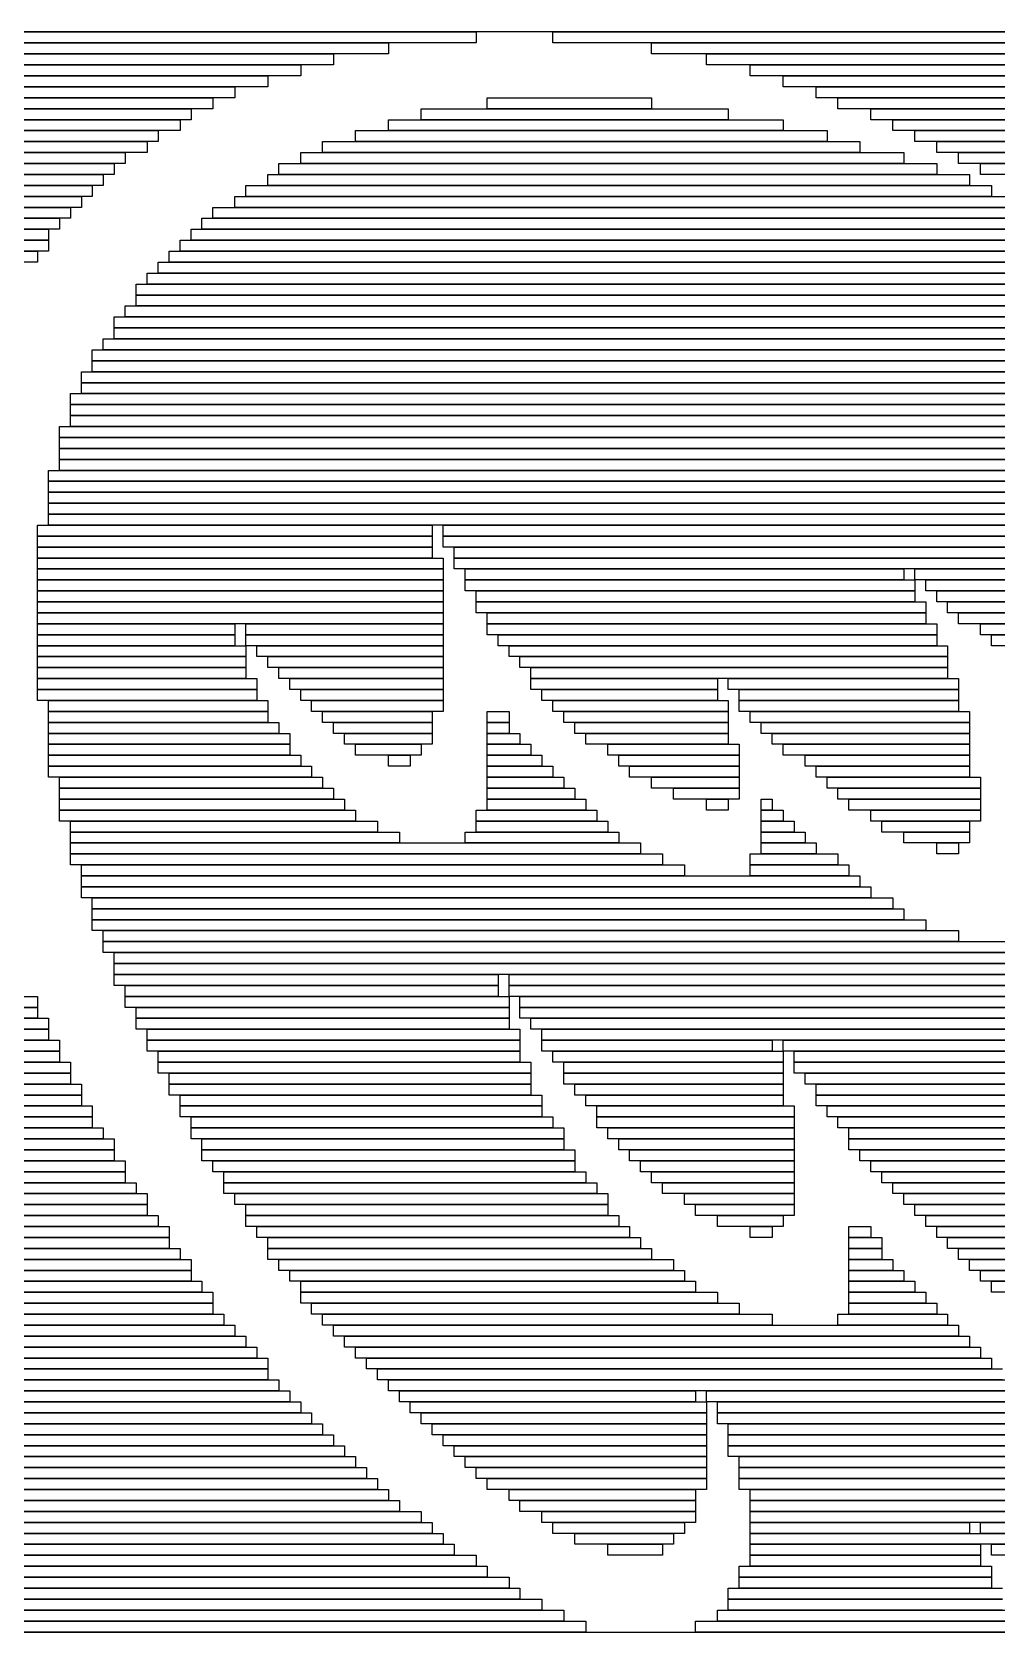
# Model space of a CAD drawing. Extents: x 92 to 1005, y 17 to 1009.
# Drawn here: x 217.5 to 305.5, y 655 to 801 of the extents above; entities that cross this region are included whole.
import ezdxf

# ---------------------------------------------------------------- set-up
doc = ezdxf.new("R2010")
doc.units = 0

msp = doc.modelspace()

# ---------------------------------------------------------------- linework, layer by layer
for p, q in [((195, 801), (258, 801)), ((322, 801), (198, 801)), ((258, 801), (258, 800)), ((265, 801), (323, 801)), ((265, 800), (265, 801)), ((191, 799), (245, 799)), ((193, 800), (250, 800)), ((250, 799), (193, 799)), ((258, 800), (195, 800)), ((245, 799), (245, 798)), ((250, 800), (250, 799)), ((323, 800), (265, 800)), ((274, 800), (324, 800)), ((274, 799), (274, 800)), ((324, 799), (274, 799)), ((279, 799), (325, 799)), ((279, 798), (279, 799)), ((189, 798), (242, 798)), ((245, 798), (191, 798)), ((242, 798), (242, 797)), ((325, 798), (279, 798)), ((283, 798), (326, 798)), ((283, 797), (283, 798)), ((185, 796), (236, 796)), ((187, 797), (239, 797)), ((239, 796), (187, 796)), ((242, 797), (189, 797)), ((236, 796), (236, 795)), ((239, 797), (239, 796)), ((326, 797), (283, 797)), ((286, 797), (327, 797)), ((286, 796), (286, 797)), ((327, 796), (286, 796)), ((289, 796), (329, 796)), ((289, 795), (289, 796)), ((183, 795), (234, 795)), ((236, 795), (185, 795)), ((234, 795), (234, 794)), ((259, 795), (274, 795)), ((259, 794), (259, 795)), ((274, 795), (274, 794)), ((329, 795), (289, 795)), ((291, 795), (330, 795)), ((291, 794), (291, 795)), ((180, 793), (231, 793)), ((182, 794), (232, 794)), ((232, 793), (182, 793)), ((234, 794), (183, 794)), ((231, 793), (231, 792)), ((232, 794), (232, 793)), ((250, 793), (286, 793)), ((250, 792), (250, 793)), ((253, 794), (281, 794)), ((253, 793), (253, 794)), ((281, 793), (253, 793)), ((274, 794), (259, 794)), ((281, 794), (281, 793)), ((286, 793), (286, 792)), ((330, 794), (291, 794)), ((294, 794), (331, 794)), ((294, 793), (294, 794)), ((331, 793), (294, 793)), ((296, 793), (332, 793)), ((296, 792), (296, 793)), ((179, 792), (229, 792)), ((231, 792), (180, 792)), ((229, 792), (229, 791)), ((247, 792), (290, 792)), ((247, 791), (247, 792)), ((286, 792), (250, 792)), ((290, 792), (290, 791)), ((332, 792), (296, 792)), ((298, 792), (333, 792)), ((298, 791), (298, 792)), ((229, 791), (179, 791)), ((209, 790), (226, 790)), ((210, 791), (228, 791)), ((228, 790), (210, 790)), ((226, 790), (226, 789)), ((228, 791), (228, 790)), ((242, 790), (297, 790)), ((242, 789), (242, 790)), ((244, 791), (293, 791)), ((244, 790), (244, 791)), ((293, 790), (244, 790)), ((290, 791), (247, 791)), ((293, 791), (293, 790)), ((297, 790), (297, 789)), ((333, 791), (298, 791)), ((300, 791), (334, 791)), ((300, 790), (300, 791)), ((334, 790), (300, 790)), ((302, 790), (335, 790)), ((302, 789), (302, 790)), ((208, 789), (225, 789)), ((226, 789), (209, 789)), ((225, 789), (225, 788)), ((240, 789), (300, 789)), ((240, 788), (240, 789)), ((297, 789), (242, 789)), ((300, 789), (300, 788)), ((335, 789), (302, 789)), ((304, 789), (336, 789)), ((304, 788), (304, 789)), ((207, 787), (223, 787)), ((225, 788), (208, 788)), ((208, 788), (224, 788)), ((224, 787), (208, 787)), ((223, 787), (223, 786)), ((224, 788), (224, 787)), ((237, 787), (305, 787)), ((237, 786), (237, 787)), ((239, 788), (303, 788)), ((239, 787), (239, 788)), ((303, 787), (239, 787)), ((300, 788), (240, 788)), ((303, 788), (303, 787)), ((336, 788), (304, 788)), ((305, 787), (305, 786)), ((206, 786), (222, 786)), ((223, 786), (207, 786)), ((222, 786), (222, 785)), ((236, 786), (308, 786)), ((236, 785), (236, 786)), ((305, 786), (237, 786)), ((205, 785), (221, 785)), ((222, 785), (206, 785)), ((221, 785), (221, 784)), ((234, 785), (340, 785)), ((234, 784), (234, 785)), ((308, 785), (236, 785)), ((204, 783), (219, 783)), ((221, 784), (205, 784)), ((205, 784), (220, 784)), ((220, 783), (205, 783)), ((219, 783), (219, 782)), ((220, 784), (220, 783)), ((232, 783), (342, 783)), ((232, 782), (232, 783)), ((233, 784), (341, 784)), ((233, 783), (233, 784)), ((341, 783), (233, 783)), ((340, 784), (234, 784)), ((203, 782), (219, 782)), ((219, 782), (204, 782)), ((219, 782), (219, 781)), ((231, 782), (343, 782)), ((231, 781), (231, 782)), ((342, 782), (232, 782)), ((219, 781), (203, 781)), ((203, 781), (218, 781)), ((218, 780), (203, 780)), ((218, 781), (218, 780)), ((229, 780), (345, 780)), ((229, 779), (229, 780)), ((230, 781), (344, 781)), ((230, 780), (230, 781)), ((344, 780), (230, 780)), ((343, 781), (231, 781)), ((228, 779), (345, 779)), ((228, 778), (228, 779)), ((345, 779), (229, 779)), ((227, 778), (346, 778)), ((227, 777), (227, 778)), ((346, 777), (227, 777)), ((227, 777), (347, 777)), ((227, 776), (227, 777)), ((345, 778), (228, 778)), ((226, 776), (348, 776)), ((226, 775), (226, 776)), ((347, 776), (227, 776)), ((225, 775), (348, 775)), ((225, 774), (225, 775)), ((348, 774), (225, 774)), ((225, 774), (349, 774)), ((225, 773), (225, 774)), ((348, 775), (226, 775)), ((224, 773), (350, 773)), ((224, 772), (224, 773)), ((349, 773), (225, 773)), ((223, 772), (351, 772)), ((223, 771), (223, 772)), ((351, 771), (223, 771)), ((223, 771), (351, 771)), ((223, 770), (223, 771)), ((350, 772), (224, 772)), ((222, 770), (352, 770)), ((222, 769), (222, 770)), ((351, 770), (223, 770)), ((221, 768), (353, 768)), ((221, 767), (221, 768)), ((352, 769), (222, 769)), ((222, 769), (353, 769)), ((222, 768), (222, 769)), ((353, 768), (222, 768)), ((353, 767), (221, 767)), ((221, 767), (354, 767)), ((221, 766), (221, 767)), ((354, 766), (221, 766)), ((221, 766), (354, 766)), ((221, 765), (221, 766)), ((220, 765), (355, 765)), ((220, 764), (220, 765)), ((355, 764), (220, 764)), ((220, 764), (356, 764)), ((220, 763), (220, 764)), ((354, 765), (221, 765)), ((356, 763), (220, 763)), ((220, 763), (356, 763)), ((220, 762), (220, 763)), ((219, 761), (357, 761)), ((219, 760), (219, 761)), ((356, 762), (220, 762)), ((220, 762), (357, 762)), ((220, 761), (220, 762)), ((357, 761), (220, 761)), ((357, 760), (219, 760)), ((219, 760), (358, 760)), ((219, 759), (219, 760)), ((358, 759), (219, 759)), ((219, 759), (358, 759)), ((219, 758), (219, 759)), ((358, 758), (219, 758)), ((219, 758), (359, 758)), ((219, 757), (219, 758)), ((359, 757), (219, 757)), ((219, 757), (359, 757)), ((219, 756), (219, 757)), ((218, 756), (254, 756)), ((218, 755), (218, 756)), ((254, 755), (218, 755)), ((218, 755), (254, 755)), ((218, 754), (218, 755)), ((359, 756), (219, 756)), ((254, 756), (254, 755)), ((254, 755), (254, 754)), ((255, 756), (360, 756)), ((255, 755), (255, 756)), ((360, 755), (255, 755)), ((255, 755), (361, 755)), ((255, 754), (255, 755)), ((254, 754), (218, 754)), ((218, 754), (254, 754)), ((218, 753), (218, 754)), ((254, 754), (254, 753)), ((361, 754), (255, 754)), ((256, 754), (361, 754)), ((256, 753), (256, 754)), ((254, 753), (218, 753)), ((218, 753), (255, 753)), ((218, 752), (218, 753)), ((255, 752), (218, 752)), ((218, 752), (255, 752)), ((218, 751), (218, 752)), ((255, 753), (255, 752)), ((255, 752), (255, 751)), ((361, 753), (256, 753)), ((256, 753), (323, 753)), ((256, 752), (256, 753)), ((323, 752), (256, 752)), ((257, 752), (297, 752)), ((257, 751), (257, 752)), ((297, 752), (297, 751)), ((298, 752), (324, 752)), ((298, 751), (298, 752)), ((255, 751), (218, 751)), ((218, 751), (255, 751)), ((218, 750), (218, 751)), ((255, 751), (255, 750)), ((297, 751), (257, 751)), ((257, 751), (298, 751)), ((257, 750), (257, 751)), ((324, 751), (298, 751)), ((298, 751), (298, 750)), ((299, 751), (324, 751)), ((299, 750), (299, 751)), ((255, 750), (218, 750)), ((218, 750), (255, 750)), ((218, 749), (218, 750)), ((255, 749), (218, 749)), ((218, 749), (255, 749)), ((218, 748), (218, 749)), ((255, 750), (255, 749)), ((255, 749), (255, 748)), ((298, 750), (257, 750)), ((258, 750), (298, 750)), ((258, 749), (258, 750)), ((298, 749), (258, 749)), ((258, 749), (299, 749)), ((258, 748), (258, 749)), ((298, 750), (298, 749)), ((324, 750), (299, 750)), ((299, 749), (299, 748)), ((300, 750), (325, 750)), ((300, 749), (300, 750)), ((325, 749), (300, 749)), ((301, 749), (325, 749)), ((301, 748), (301, 749)), ((255, 748), (218, 748)), ((218, 748), (255, 748)), ((218, 747), (218, 748)), ((255, 748), (255, 747)), ((299, 748), (258, 748)), ((259, 748), (299, 748)), ((259, 747), (259, 748)), ((299, 748), (299, 747)), ((325, 748), (301, 748)), ((302, 748), (325, 748)), ((302, 747), (302, 748)), ((255, 747), (218, 747)), ((218, 747), (236, 747)), ((218, 746), (218, 747)), ((236, 747), (236, 746)), ((237, 747), (255, 747)), ((237, 746), (237, 747)), ((255, 747), (255, 746)), ((299, 747), (259, 747)), ((259, 747), (300, 747)), ((259, 746), (259, 747)), ((300, 747), (300, 746)), ((325, 747), (302, 747)), ((304, 747), (326, 747)), ((304, 746), (304, 747)), ((236, 746), (218, 746)), ((218, 746), (236, 746)), ((218, 745), (218, 746)), ((236, 745), (218, 745)), ((218, 745), (237, 745)), ((218, 744), (218, 745)), ((236, 746), (236, 745)), ((255, 746), (237, 746)), ((237, 746), (255, 746)), ((237, 745), (237, 746)), ((255, 745), (237, 745)), ((237, 745), (237, 744)), ((238, 745), (255, 745)), ((238, 744), (238, 745)), ((255, 746), (255, 745)), ((255, 745), (255, 744)), ((300, 746), (259, 746)), ((260, 746), (300, 746)), ((260, 745), (260, 746)), ((300, 745), (260, 745)), ((261, 745), (301, 745)), ((261, 744), (261, 745)), ((300, 746), (300, 745)), ((301, 745), (301, 744)), ((326, 746), (304, 746)), ((305, 746), (326, 746)), ((305, 745), (305, 746)), ((326, 745), (305, 745)), ((237, 744), (218, 744)), ((218, 744), (237, 744)), ((218, 743), (218, 744)), ((237, 744), (237, 743)), ((255, 744), (238, 744)), ((239, 744), (255, 744)), ((239, 743), (239, 744)), ((255, 744), (255, 743)), ((301, 744), (261, 744)), ((262, 744), (301, 744)), ((262, 743), (262, 744)), ((301, 744), (301, 743)), ((237, 743), (218, 743)), ((218, 743), (237, 743)), ((218, 742), (218, 743)), ((237, 742), (218, 742)), ((218, 742), (238, 742)), ((218, 741), (218, 742)), ((237, 743), (237, 742)), ((238, 742), (238, 741)), ((255, 743), (239, 743)), ((240, 743), (255, 743)), ((240, 742), (240, 743)), ((255, 742), (240, 742)), ((241, 742), (255, 742)), ((241, 741), (241, 742)), ((255, 743), (255, 742)), ((255, 742), (255, 741)), ((301, 743), (262, 743)), ((263, 743), (301, 743)), ((263, 742), (263, 743)), ((301, 742), (263, 742)), ((263, 742), (280, 742)), ((263, 741), (263, 742)), ((280, 742), (280, 741)), ((281, 742), (302, 742)), ((281, 741), (281, 742)), ((301, 743), (301, 742)), ((302, 742), (302, 741)), ((238, 741), (218, 741)), ((218, 741), (238, 741)), ((218, 740), (218, 741)), ((238, 741), (238, 740)), ((255, 741), (241, 741)), ((242, 741), (255, 741)), ((242, 740), (242, 741)), ((255, 741), (255, 740)), ((280, 741), (263, 741)), ((264, 741), (280, 741)), ((264, 740), (264, 741)), ((280, 741), (280, 740)), ((302, 741), (281, 741)), ((282, 741), (302, 741)), ((282, 740), (282, 741)), ((302, 741), (302, 740)), ((238, 740), (218, 740)), ((219, 740), (239, 740)), ((219, 739), (219, 740)), ((239, 739), (219, 739)), ((219, 739), (239, 739)), ((219, 738), (219, 739)), ((239, 740), (239, 739)), ((239, 739), (239, 738)), ((255, 740), (242, 740)), ((243, 740), (255, 740)), ((243, 739), (243, 740)), ((255, 739), (243, 739)), ((244, 739), (254, 739)), ((244, 738), (244, 739)), ((254, 739), (254, 738)), ((255, 740), (255, 739)), ((259, 739), (261, 739)), ((259, 738), (259, 739)), ((261, 739), (261, 738)), ((280, 740), (264, 740)), ((265, 740), (281, 740)), ((265, 739), (265, 740)), ((281, 739), (265, 739)), ((266, 739), (281, 739)), ((266, 738), (266, 739)), ((281, 740), (281, 739)), ((281, 739), (281, 738)), ((302, 740), (282, 740)), ((282, 740), (302, 740)), ((282, 739), (282, 740)), ((302, 739), (282, 739)), ((283, 739), (303, 739)), ((283, 738), (283, 739)), ((302, 740), (302, 739)), ((303, 739), (303, 738)), ((239, 738), (219, 738)), ((219, 738), (240, 738)), ((219, 737), (219, 738)), ((240, 738), (240, 737)), ((254, 738), (244, 738)), ((245, 738), (254, 738)), ((245, 737), (245, 738)), ((254, 738), (254, 737)), ((261, 738), (259, 738)), ((259, 738), (261, 738)), ((259, 737), (259, 738)), ((261, 738), (261, 737)), ((281, 738), (266, 738)), ((267, 738), (281, 738)), ((267, 737), (267, 738)), ((281, 738), (281, 737)), ((303, 738), (283, 738)), ((284, 738), (303, 738)), ((284, 737), (284, 738)), ((303, 738), (303, 737)), ((240, 737), (219, 737)), ((219, 737), (241, 737)), ((219, 736), (219, 737)), ((241, 736), (219, 736)), ((219, 736), (241, 736)), ((219, 735), (219, 736)), ((241, 737), (241, 736)), ((241, 736), (241, 735)), ((254, 737), (245, 737)), ((246, 737), (254, 737)), ((246, 736), (246, 737)), ((254, 736), (246, 736)), ((247, 736), (253, 736)), ((247, 735), (247, 736)), ((253, 736), (253, 735)), ((254, 737), (254, 736)), ((261, 737), (259, 737)), ((259, 737), (262, 737)), ((259, 736), (259, 737)), ((262, 736), (259, 736)), ((259, 736), (263, 736)), ((259, 735), (259, 736)), ((262, 737), (262, 736)), ((263, 736), (263, 735)), ((281, 737), (267, 737)), ((268, 737), (281, 737)), ((268, 736), (268, 737)), ((281, 736), (268, 736)), ((270, 736), (282, 736)), ((270, 735), (270, 736)), ((281, 737), (281, 736)), ((282, 736), (282, 735)), ((303, 737), (284, 737)), ((285, 737), (303, 737)), ((285, 736), (285, 737)), ((303, 736), (285, 736)), ((286, 736), (303, 736)), ((286, 735), (286, 736)), ((303, 737), (303, 736)), ((303, 736), (303, 735)), ((241, 735), (219, 735)), ((219, 735), (242, 735)), ((219, 734), (219, 735)), ((242, 735), (242, 734)), ((253, 735), (247, 735)), ((250, 735), (252, 735)), ((250, 734), (250, 735)), ((252, 735), (252, 734)), ((263, 735), (259, 735)), ((259, 735), (264, 735)), ((259, 734), (259, 735)), ((264, 735), (264, 734)), ((282, 735), (270, 735)), ((271, 735), (282, 735)), ((271, 734), (271, 735)), ((282, 735), (282, 734)), ((303, 735), (286, 735)), ((288, 735), (303, 735)), ((288, 734), (288, 735)), ((303, 735), (303, 734)), ((242, 734), (219, 734)), ((219, 734), (243, 734)), ((219, 733), (219, 734)), ((243, 733), (219, 733)), ((220, 733), (244, 733)), ((220, 732), (220, 733)), ((243, 734), (243, 733)), ((244, 733), (244, 732)), ((252, 734), (250, 734)), ((264, 734), (259, 734)), ((259, 734), (265, 734)), ((259, 733), (259, 734)), ((265, 733), (259, 733)), ((259, 733), (266, 733)), ((259, 732), (259, 733)), ((265, 734), (265, 733)), ((266, 733), (266, 732)), ((282, 734), (271, 734)), ((272, 734), (282, 734)), ((272, 733), (272, 734)), ((282, 733), (272, 733)), ((274, 733), (282, 733)), ((274, 732), (274, 733)), ((282, 734), (282, 733)), ((282, 733), (282, 732)), ((303, 734), (288, 734)), ((289, 734), (303, 734)), ((289, 733), (289, 734)), ((303, 733), (289, 733)), ((290, 733), (304, 733)), ((290, 732), (290, 733)), ((303, 734), (303, 733)), ((304, 733), (304, 732)), ((244, 732), (220, 732)), ((220, 732), (245, 732)), ((220, 731), (220, 732)), ((245, 732), (245, 731)), ((266, 732), (259, 732)), ((259, 732), (267, 732)), ((259, 731), (259, 732)), ((267, 732), (267, 731)), ((282, 732), (274, 732)), ((276, 732), (282, 732)), ((276, 731), (276, 732)), ((282, 732), (282, 731)), ((304, 732), (290, 732)), ((291, 732), (304, 732)), ((291, 731), (291, 732)), ((304, 732), (304, 731)), ((245, 731), (220, 731)), ((220, 731), (246, 731)), ((220, 730), (220, 731)), ((246, 730), (220, 730)), ((220, 730), (247, 730)), ((220, 729), (220, 730)), ((246, 731), (246, 730)), ((247, 730), (247, 729)), ((258, 730), (269, 730)), ((258, 729), (258, 730)), ((267, 731), (259, 731)), ((259, 731), (268, 731)), ((259, 730), (259, 731)), ((268, 730), (259, 730)), ((268, 731), (268, 730)), ((269, 730), (269, 729)), ((282, 731), (276, 731)), ((279, 731), (281, 731)), ((279, 730), (279, 731)), ((281, 730), (279, 730)), ((281, 731), (281, 730)), ((284, 731), (285, 731)), ((284, 730), (284, 731)), ((285, 730), (284, 730)), ((284, 730), (286, 730)), ((284, 729), (284, 730)), ((285, 731), (285, 730)), ((286, 730), (286, 729)), ((304, 731), (291, 731)), ((292, 731), (304, 731)), ((292, 730), (292, 731)), ((304, 730), (292, 730)), ((294, 730), (304, 730)), ((294, 729), (294, 730)), ((304, 731), (304, 730)), ((304, 730), (304, 729)), ((247, 729), (220, 729)), ((221, 729), (249, 729)), ((221, 728), (221, 729)), ((249, 729), (249, 728)), ((269, 729), (258, 729)), ((258, 729), (270, 729)), ((258, 728), (258, 729)), ((270, 729), (270, 728)), ((286, 729), (284, 729)), ((284, 729), (287, 729)), ((284, 728), (284, 729)), ((287, 729), (287, 728)), ((304, 729), (294, 729)), ((295, 729), (303, 729)), ((295, 728), (295, 729)), ((303, 729), (303, 728)), ((249, 728), (221, 728)), ((221, 728), (251, 728)), ((221, 727), (221, 728)), ((251, 728), (251, 727)), ((257, 728), (271, 728)), ((257, 727), (257, 728)), ((270, 728), (258, 728)), ((271, 728), (271, 727)), ((287, 728), (284, 728)), ((284, 728), (288, 728)), ((284, 727), (284, 728)), ((288, 728), (288, 727)), ((303, 728), (295, 728)), ((297, 728), (303, 728)), ((297, 727), (297, 728)), ((303, 728), (303, 727)), ((251, 727), (221, 727)), ((221, 727), (273, 727)), ((221, 726), (221, 727)), ((273, 726), (221, 726)), ((221, 726), (275, 726)), ((221, 725), (221, 726)), ((271, 727), (257, 727)), ((273, 727), (273, 726)), ((275, 726), (275, 725)), ((283, 726), (291, 726)), ((283, 725), (283, 726)), ((288, 727), (284, 727)), ((284, 727), (289, 727)), ((284, 726), (284, 727)), ((289, 726), (284, 726)), ((289, 727), (289, 726)), ((291, 726), (291, 725)), ((303, 727), (297, 727)), ((300, 727), (302, 727)), ((300, 726), (300, 727)), ((302, 726), (300, 726)), ((302, 727), (302, 726)), ((275, 725), (221, 725)), ((222, 725), (277, 725)), ((222, 724), (222, 725)), ((277, 725), (277, 724)), ((291, 725), (283, 725)), ((283, 725), (292, 725)), ((283, 724), (283, 725)), ((292, 725), (292, 724)), ((277, 724), (222, 724)), ((222, 724), (293, 724)), ((222, 723), (222, 724)), ((293, 723), (222, 723)), ((222, 723), (294, 723)), ((222, 722), (222, 723)), ((292, 724), (283, 724)), ((293, 724), (293, 723)), ((294, 723), (294, 722)), ((294, 722), (222, 722)), ((223, 722), (296, 722)), ((223, 721), (223, 722)), ((296, 722), (296, 721)), ((296, 721), (223, 721)), ((223, 721), (297, 721)), ((223, 720), (223, 721)), ((297, 720), (223, 720)), ((223, 720), (299, 720)), ((223, 719), (223, 720)), ((297, 721), (297, 720)), ((299, 720), (299, 719)), ((299, 719), (223, 719)), ((224, 719), (302, 719)), ((224, 718), (224, 719)), ((302, 719), (302, 718)), ((302, 718), (224, 718)), ((224, 718), (375, 718)), ((224, 717), (224, 718)), ((375, 717), (224, 717)), ((225, 717), (375, 717)), ((225, 716), (225, 717)), ((375, 716), (225, 716)), ((225, 716), (375, 716)), ((225, 715), (225, 716)), ((375, 715), (225, 715)), ((225, 715), (260, 715)), ((225, 714), (225, 715)), ((260, 714), (225, 714)), ((226, 714), (260, 714)), ((226, 713), (226, 714)), ((260, 715), (260, 714)), ((260, 714), (260, 713)), ((261, 715), (375, 715)), ((261, 714), (261, 715)), ((375, 714), (261, 714)), ((261, 714), (376, 714)), ((261, 713), (261, 714)), ((185, 713), (218, 713)), ((218, 713), (218, 712)), ((260, 713), (226, 713)), ((226, 713), (261, 713)), ((226, 712), (226, 713)), ((376, 713), (261, 713)), ((261, 713), (261, 712)), ((262, 713), (376, 713)), ((262, 712), (262, 713)), ((218, 712), (185, 712)), ((185, 712), (218, 712)), ((218, 712), (218, 711)), ((261, 712), (226, 712)), ((227, 712), (261, 712)), ((227, 711), (227, 712)), ((261, 712), (261, 711)), ((376, 712), (262, 712)), ((262, 712), (376, 712)), ((262, 711), (262, 712)), ((218, 711), (185, 711)), ((185, 711), (219, 711)), ((219, 710), (185, 710)), ((186, 710), (219, 710)), ((219, 711), (219, 710)), ((219, 710), (219, 709)), ((261, 711), (227, 711)), ((227, 711), (261, 711)), ((227, 710), (227, 711)), ((261, 710), (227, 710)), ((228, 710), (262, 710)), ((228, 709), (228, 710)), ((261, 711), (261, 710)), ((376, 711), (262, 711)), ((262, 710), (262, 709)), ((263, 711), (376, 711)), ((263, 710), (263, 711)), ((376, 710), (263, 710)), ((264, 710), (377, 710)), ((264, 709), (264, 710)), ((219, 709), (186, 709)), ((186, 709), (220, 709)), ((220, 709), (220, 708)), ((262, 709), (228, 709)), ((228, 709), (262, 709)), ((228, 708), (228, 709)), ((262, 709), (262, 708)), ((377, 709), (264, 709)), ((264, 709), (285, 709)), ((264, 708), (264, 709)), ((285, 709), (285, 708)), ((286, 709), (333, 709)), ((286, 708), (286, 709)), ((220, 708), (186, 708)), ((186, 708), (220, 708)), ((220, 707), (186, 707)), ((186, 707), (221, 707)), ((220, 708), (220, 707)), ((221, 707), (221, 706)), ((262, 708), (228, 708)), ((229, 708), (262, 708)), ((229, 707), (229, 708)), ((262, 707), (229, 707)), ((229, 707), (263, 707)), ((229, 706), (229, 707)), ((262, 708), (262, 707)), ((263, 707), (263, 706)), ((285, 708), (264, 708)), ((265, 708), (286, 708)), ((265, 707), (265, 708)), ((286, 707), (265, 707)), ((266, 707), (286, 707)), ((266, 706), (266, 707)), ((333, 708), (286, 708)), ((286, 708), (286, 707)), ((286, 707), (286, 706)), ((287, 708), (334, 708)), ((287, 707), (287, 708)), ((334, 707), (287, 707)), ((287, 707), (334, 707)), ((287, 706), (287, 707)), ((221, 706), (186, 706)), ((187, 706), (221, 706)), ((221, 706), (221, 705)), ((263, 706), (229, 706)), ((230, 706), (263, 706)), ((230, 705), (230, 706)), ((263, 706), (263, 705)), ((286, 706), (266, 706)), ((266, 706), (286, 706)), ((266, 705), (266, 706)), ((286, 706), (286, 705)), ((334, 706), (287, 706)), ((288, 706), (311, 706)), ((288, 705), (288, 706)), ((221, 705), (187, 705)), ((187, 705), (222, 705)), ((222, 704), (187, 704)), ((187, 704), (222, 704)), ((222, 705), (222, 704)), ((222, 704), (222, 703)), ((263, 705), (230, 705)), ((230, 705), (263, 705)), ((230, 704), (230, 705)), ((263, 704), (230, 704)), ((231, 704), (264, 704)), ((231, 703), (231, 704)), ((263, 705), (263, 704)), ((264, 704), (264, 703)), ((286, 705), (266, 705)), ((267, 705), (286, 705)), ((267, 704), (267, 705)), ((286, 704), (267, 704)), ((268, 704), (286, 704)), ((268, 703), (268, 704)), ((286, 705), (286, 704)), ((286, 704), (286, 703)), ((311, 705), (288, 705)), ((289, 705), (311, 705)), ((289, 704), (289, 705)), ((311, 704), (289, 704)), ((289, 704), (312, 704)), ((289, 703), (289, 704)), ((222, 703), (187, 703)), ((187, 703), (223, 703)), ((223, 703), (223, 702)), ((264, 703), (231, 703)), ((231, 703), (264, 703)), ((231, 702), (231, 703)), ((264, 703), (264, 702)), ((286, 703), (268, 703)), ((269, 703), (287, 703)), ((269, 702), (269, 703)), ((287, 703), (287, 702)), ((312, 703), (289, 703)), ((290, 703), (312, 703)), ((290, 702), (290, 703)), ((223, 702), (187, 702)), ((188, 702), (223, 702)), ((223, 701), (188, 701)), ((188, 701), (224, 701)), ((223, 702), (223, 701)), ((224, 701), (224, 700)), ((264, 702), (231, 702)), ((232, 702), (265, 702)), ((232, 701), (232, 702)), ((265, 701), (232, 701)), ((232, 701), (266, 701)), ((232, 700), (232, 701)), ((265, 702), (265, 701)), ((266, 701), (266, 700)), ((287, 702), (269, 702)), ((269, 702), (287, 702)), ((269, 701), (269, 702)), ((287, 701), (269, 701)), ((270, 701), (287, 701)), ((270, 700), (270, 701)), ((287, 702), (287, 701)), ((287, 701), (287, 700)), ((312, 702), (290, 702)), ((291, 702), (312, 702)), ((291, 701), (291, 702)), ((312, 701), (291, 701)), ((292, 701), (313, 701)), ((292, 700), (292, 701)), ((224, 700), (188, 700)), ((188, 700), (225, 700)), ((225, 700), (225, 699)), ((266, 700), (232, 700)), ((233, 700), (266, 700)), ((233, 699), (233, 700)), ((266, 700), (266, 699)), ((287, 700), (270, 700)), ((271, 700), (287, 700)), ((271, 699), (271, 700)), ((287, 700), (287, 699)), ((313, 700), (292, 700)), ((292, 700), (313, 700)), ((292, 699), (292, 700)), ((225, 699), (188, 699)), ((189, 699), (225, 699)), ((225, 698), (189, 698)), ((189, 698), (226, 698)), ((225, 699), (225, 698)), ((226, 698), (226, 697)), ((266, 699), (233, 699)), ((233, 699), (267, 699)), ((233, 698), (233, 699)), ((267, 698), (233, 698)), ((234, 698), (267, 698)), ((234, 697), (234, 698)), ((267, 699), (267, 698)), ((267, 698), (267, 697)), ((287, 699), (271, 699)), ((272, 699), (287, 699)), ((272, 698), (272, 699)), ((287, 698), (272, 698)), ((273, 698), (287, 698)), ((273, 697), (273, 698)), ((287, 699), (287, 698)), ((287, 698), (287, 697)), ((313, 699), (292, 699)), ((293, 699), (314, 699)), ((293, 698), (293, 699)), ((314, 698), (293, 698)), ((294, 698), (314, 698)), ((294, 697), (294, 698)), ((226, 697), (189, 697)), ((189, 697), (226, 697)), ((226, 697), (226, 696)), ((267, 697), (234, 697)), ((235, 697), (268, 697)), ((235, 696), (235, 697)), ((268, 697), (268, 696)), ((287, 697), (273, 697)), ((274, 697), (287, 697)), ((274, 696), (274, 697)), ((287, 697), (287, 696)), ((314, 697), (294, 697)), ((295, 697), (314, 697)), ((295, 696), (295, 697)), ((226, 696), (189, 696)), ((190, 696), (227, 696)), ((227, 695), (190, 695)), ((190, 695), (228, 695)), ((227, 696), (227, 695)), ((228, 695), (228, 694)), ((268, 696), (235, 696)), ((235, 696), (269, 696)), ((235, 695), (235, 696)), ((269, 695), (235, 695)), ((236, 695), (270, 695)), ((236, 694), (236, 695)), ((269, 696), (269, 695)), ((270, 695), (270, 694)), ((287, 696), (274, 696)), ((275, 696), (287, 696)), ((275, 695), (275, 696)), ((287, 695), (275, 695)), ((277, 695), (287, 695)), ((277, 694), (277, 695)), ((287, 696), (287, 695)), ((287, 695), (287, 694)), ((314, 696), (295, 696)), ((296, 696), (315, 696)), ((296, 695), (296, 696)), ((315, 695), (296, 695)), ((297, 695), (315, 695)), ((297, 694), (297, 695)), ((180, 694), (228, 694)), ((228, 694), (190, 694)), ((228, 694), (228, 693)), ((270, 694), (236, 694)), ((237, 694), (270, 694)), ((237, 693), (237, 694)), ((270, 694), (270, 693)), ((287, 694), (277, 694)), ((278, 694), (287, 694)), ((278, 693), (278, 694)), ((287, 694), (287, 693)), ((315, 694), (297, 694)), ((298, 694), (315, 694)), ((298, 693), (298, 694)), ((228, 693), (180, 693)), ((180, 693), (229, 693)), ((229, 693), (229, 692)), ((270, 693), (237, 693)), ((237, 693), (271, 693)), ((237, 692), (237, 693)), ((271, 693), (271, 692)), ((287, 693), (278, 693)), ((280, 693), (286, 693)), ((280, 692), (280, 693)), ((286, 693), (286, 692)), ((315, 693), (298, 693)), ((299, 693), (315, 693)), ((299, 692), (299, 693)), ((229, 692), (180, 692)), ((180, 692), (230, 692)), ((230, 691), (180, 691)), ((180, 691), (230, 691)), ((230, 692), (230, 691)), ((230, 691), (230, 690)), ((271, 692), (237, 692)), ((238, 692), (272, 692)), ((238, 691), (238, 692)), ((272, 691), (238, 691)), ((239, 691), (273, 691)), ((239, 690), (239, 691)), ((272, 692), (272, 691)), ((273, 691), (273, 690)), ((286, 692), (280, 692)), ((283, 692), (285, 692)), ((283, 691), (283, 692)), ((285, 691), (283, 691)), ((285, 692), (285, 691)), ((292, 692), (294, 692)), ((292, 691), (292, 692)), ((294, 691), (292, 691)), ((292, 691), (295, 691)), ((292, 690), (292, 691)), ((294, 692), (294, 691)), ((295, 691), (295, 690)), ((315, 692), (299, 692)), ((300, 692), (316, 692)), ((300, 691), (300, 692)), ((316, 691), (300, 691)), ((301, 691), (316, 691)), ((301, 690), (301, 691)), ((230, 690), (180, 690)), ((181, 690), (231, 690)), ((231, 690), (231, 689)), ((273, 690), (239, 690)), ((239, 690), (274, 690)), ((239, 689), (239, 690)), ((274, 690), (274, 689)), ((295, 690), (292, 690)), ((292, 690), (295, 690)), ((292, 689), (292, 690)), ((295, 690), (295, 689)), ((316, 690), (301, 690)), ((302, 690), (316, 690)), ((302, 689), (302, 690)), ((231, 689), (181, 689)), ((181, 689), (232, 689)), ((232, 688), (181, 688)), ((181, 688), (232, 688)), ((232, 689), (232, 688)), ((232, 688), (232, 687)), ((274, 689), (239, 689)), ((240, 689), (276, 689)), ((240, 688), (240, 689)), ((276, 688), (240, 688)), ((241, 688), (277, 688)), ((241, 687), (241, 688)), ((276, 689), (276, 688)), ((277, 688), (277, 687)), ((295, 689), (292, 689)), ((292, 689), (296, 689)), ((292, 688), (292, 689)), ((296, 688), (292, 688)), ((292, 688), (297, 688)), ((292, 687), (292, 688)), ((296, 689), (296, 688)), ((297, 688), (297, 687)), ((316, 689), (302, 689)), ((303, 689), (316, 689)), ((303, 688), (303, 689)), ((316, 688), (303, 688)), ((304, 688), (316, 688)), ((304, 687), (304, 688)), ((232, 687), (181, 687)), ((181, 687), (233, 687)), ((233, 687), (233, 686)), ((277, 687), (241, 687)), ((242, 687), (278, 687)), ((242, 686), (242, 687)), ((278, 687), (278, 686)), ((297, 687), (292, 687)), ((292, 687), (298, 687)), ((292, 686), (292, 687)), ((298, 687), (298, 686)), ((316, 687), (304, 687)), ((305, 687), (317, 687)), ((305, 686), (305, 687)), ((233, 686), (181, 686)), ((182, 686), (234, 686)), ((234, 685), (182, 685)), ((182, 685), (234, 685)), ((234, 686), (234, 685)), ((234, 685), (234, 684)), ((278, 686), (242, 686)), ((242, 686), (280, 686)), ((242, 685), (242, 686)), ((280, 685), (242, 685)), ((243, 685), (282, 685)), ((243, 684), (243, 685)), ((280, 686), (280, 685)), ((282, 685), (282, 684)), ((298, 686), (292, 686)), ((292, 686), (299, 686)), ((292, 685), (292, 686)), ((299, 685), (292, 685)), ((292, 685), (300, 685)), ((292, 684), (292, 685)), ((299, 686), (299, 685)), ((300, 685), (300, 684)), ((317, 686), (305, 686)), ((234, 684), (182, 684)), ((182, 684), (235, 684)), ((235, 684), (235, 683)), ((282, 684), (243, 684)), ((244, 684), (285, 684)), ((244, 683), (244, 684)), ((285, 684), (285, 683)), ((291, 684), (301, 684)), ((291, 683), (291, 684)), ((300, 684), (292, 684)), ((301, 684), (301, 683)), ((235, 683), (182, 683)), ((182, 683), (236, 683)), ((236, 682), (182, 682)), ((183, 682), (237, 682)), ((236, 683), (236, 682)), ((237, 682), (237, 681)), ((285, 683), (244, 683)), ((245, 683), (302, 683)), ((245, 682), (245, 683)), ((302, 682), (245, 682)), ((246, 682), (303, 682)), ((246, 681), (246, 682)), ((301, 683), (291, 683)), ((302, 683), (302, 682)), ((303, 682), (303, 681)), ((237, 681), (183, 681)), ((183, 681), (238, 681)), ((238, 681), (238, 680)), ((303, 681), (246, 681)), ((247, 681), (304, 681)), ((247, 680), (247, 681)), ((304, 681), (304, 680)), ((238, 680), (183, 680)), ((184, 680), (239, 680)), ((239, 679), (184, 679)), ((184, 679), (239, 679)), ((239, 680), (239, 679)), ((239, 679), (239, 678)), ((304, 680), (247, 680)), ((248, 680), (305, 680)), ((248, 679), (248, 680)), ((305, 679), (248, 679)), ((249, 679), (306, 679)), ((249, 678), (249, 679)), ((305, 680), (305, 679)), ((239, 678), (184, 678)), ((184, 678), (240, 678)), ((240, 678), (240, 677)), ((306, 678), (249, 678)), ((250, 678), (307, 678)), ((250, 677), (250, 678)), ((240, 677), (184, 677)), ((185, 677), (241, 677)), ((241, 676), (185, 676)), ((185, 676), (242, 676)), ((241, 677), (241, 676)), ((242, 676), (242, 675)), ((307, 677), (250, 677)), ((251, 677), (278, 677)), ((251, 676), (251, 677)), ((278, 676), (251, 676)), ((252, 676), (279, 676)), ((252, 675), (252, 676)), ((278, 677), (278, 676)), ((279, 677), (309, 677)), ((279, 676), (279, 677)), ((309, 676), (279, 676)), ((279, 676), (279, 675)), ((280, 676), (310, 676)), ((280, 675), (280, 676)), ((242, 675), (185, 675)), ((185, 675), (243, 675)), ((243, 675), (243, 674)), ((279, 675), (252, 675)), ((253, 675), (279, 675)), ((253, 674), (253, 675)), ((279, 675), (279, 674)), ((310, 675), (280, 675)), ((280, 675), (312, 675)), ((280, 674), (280, 675)), ((243, 674), (185, 674)), ((186, 674), (244, 674)), ((244, 674), (244, 673)), ((279, 674), (253, 674)), ((254, 674), (279, 674)), ((254, 673), (254, 674)), ((279, 674), (279, 673)), ((312, 674), (280, 674)), ((281, 674), (314, 674)), ((281, 673), (281, 674)), ((244, 673), (186, 673)), ((186, 673), (245, 673)), ((245, 672), (186, 672)), ((187, 672), (246, 672)), ((245, 673), (245, 672)), ((246, 672), (246, 671)), ((279, 673), (254, 673)), ((255, 673), (279, 673)), ((255, 672), (255, 673)), ((279, 672), (255, 672)), ((256, 672), (279, 672)), ((256, 671), (256, 672)), ((279, 673), (279, 672)), ((279, 672), (279, 671)), ((314, 673), (281, 673)), ((281, 673), (316, 673)), ((281, 672), (281, 673)), ((316, 672), (281, 672)), ((281, 672), (343, 672)), ((281, 671), (281, 672)), ((246, 671), (187, 671)), ((187, 671), (247, 671)), ((247, 671), (247, 670)), ((279, 671), (256, 671)), ((257, 671), (279, 671)), ((257, 670), (257, 671)), ((279, 671), (279, 670)), ((343, 671), (281, 671)), ((282, 671), (381, 671)), ((282, 670), (282, 671)), ((247, 670), (187, 670)), ((188, 670), (248, 670)), ((248, 669), (188, 669)), ((188, 669), (249, 669)), ((248, 670), (248, 669)), ((249, 669), (249, 668)), ((279, 670), (257, 670)), ((258, 670), (279, 670)), ((258, 669), (258, 670)), ((279, 669), (258, 669)), ((259, 669), (279, 669)), ((259, 668), (259, 669)), ((279, 670), (279, 669)), ((279, 669), (279, 668)), ((381, 670), (282, 670)), ((282, 670), (382, 670)), ((282, 669), (282, 670)), ((382, 669), (282, 669)), ((282, 669), (383, 669)), ((282, 668), (282, 669)), ((249, 668), (188, 668)), ((189, 668), (250, 668)), ((250, 668), (250, 667)), ((279, 668), (259, 668)), ((261, 668), (278, 668)), ((261, 667), (261, 668)), ((278, 668), (278, 667)), ((383, 668), (282, 668)), ((283, 668), (383, 668)), ((283, 667), (283, 668)), ((250, 667), (189, 667)), ((189, 667), (251, 667)), ((251, 666), (189, 666)), ((190, 666), (253, 666)), ((251, 667), (251, 666)), ((253, 666), (253, 665)), ((278, 667), (261, 667)), ((262, 667), (278, 667)), ((262, 666), (262, 667)), ((278, 666), (262, 666)), ((264, 666), (278, 666)), ((264, 665), (264, 666)), ((278, 667), (278, 666)), ((278, 666), (278, 665)), ((383, 667), (283, 667)), ((283, 667), (384, 667)), ((283, 666), (283, 667)), ((384, 666), (283, 666)), ((283, 666), (385, 666)), ((283, 665), (283, 666)), ((253, 665), (190, 665)), ((190, 665), (254, 665)), ((254, 665), (254, 664)), ((278, 665), (264, 665)), ((265, 665), (277, 665)), ((265, 664), (265, 665)), ((277, 665), (277, 664)), ((385, 665), (283, 665)), ((283, 665), (303, 665)), ((283, 664), (283, 665)), ((303, 665), (303, 664)), ((304, 665), (385, 665)), ((304, 664), (304, 665)), ((171, 664), (255, 664)), ((255, 663), (171, 663)), ((172, 663), (256, 663)), ((254, 664), (190, 664)), ((255, 664), (255, 663)), ((256, 663), (256, 662)), ((277, 664), (265, 664)), ((267, 664), (276, 664)), ((267, 663), (267, 664)), ((276, 663), (267, 663)), ((270, 663), (275, 663)), ((270, 662), (270, 663)), ((275, 663), (275, 662)), ((276, 664), (276, 663)), ((303, 664), (283, 664)), ((283, 664), (386, 664)), ((283, 663), (283, 664)), ((386, 663), (283, 663)), ((283, 663), (304, 663)), ((283, 662), (283, 663)), ((385, 664), (304, 664)), ((304, 663), (304, 662)), ((305, 663), (386, 663)), ((305, 662), (305, 663)), ((256, 662), (172, 662)), ((173, 662), (258, 662)), ((258, 662), (258, 661)), ((275, 662), (270, 662)), ((304, 662), (283, 662)), ((283, 662), (304, 662)), ((283, 661), (283, 662)), ((304, 662), (304, 661)), ((386, 662), (305, 662)), ((258, 661), (173, 661)), ((173, 661), (259, 661)), ((259, 660), (173, 660)), ((174, 660), (261, 660)), ((259, 661), (259, 660)), ((261, 660), (261, 659)), ((282, 661), (305, 661)), ((282, 660), (282, 661)), ((305, 660), (282, 660)), ((282, 660), (305, 660)), ((282, 659), (282, 660)), ((304, 661), (283, 661)), ((305, 661), (305, 660)), ((305, 660), (305, 659)), ((261, 659), (174, 659)), ((175, 659), (262, 659)), ((262, 659), (262, 658)), ((281, 659), (306, 659)), ((281, 658), (281, 659)), ((305, 659), (282, 659)), ((262, 658), (175, 658)), ((176, 658), (264, 658)), ((264, 657), (176, 657)), ((177, 657), (266, 657)), ((264, 658), (264, 657)), ((266, 657), (266, 656)), ((280, 657), (307, 657)), ((280, 656), (280, 657)), ((306, 658), (281, 658)), ((281, 658), (306, 658)), ((281, 657), (281, 658)), ((306, 657), (281, 657)), ((266, 656), (177, 656)), ((177, 656), (268, 656)), ((268, 656), (268, 655)), ((278, 656), (307, 656)), ((278, 655), (278, 656)), ((307, 656), (280, 656)), ((268, 655), (177, 655)), ((178, 655), (308, 655)), ((307, 655), (278, 655))]:
    msp.add_line(p, q)

doc.saveas('drawing.dxf')
